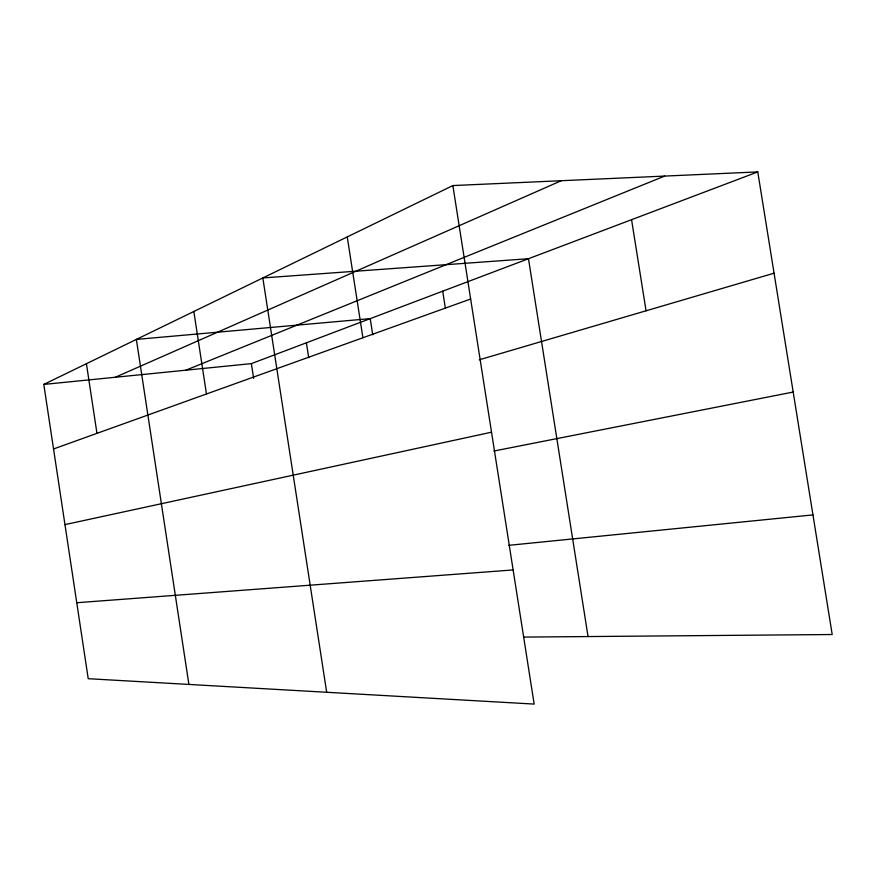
<?xml version="1.0" encoding="UTF-8"?>
<svg xmlns="http://www.w3.org/2000/svg" width="876" height="876" viewBox="0 0 876 876"><rect width="100%" height="100%" fill="white"/><g stroke="black" fill="none" stroke-linecap="round" stroke-linejoin="round"><path stroke-width="1.31" d="M452.859 185.57L534.163 704.085L88.224 678.703L43.8 384.422L452.859 185.57L757.773 171.915L832.2 634.52L524.078 637.093M115.347 377.249L561.253 180.719M185.854 370.187L664.632 176.087M43.8 384.422L251.368 363.628L757.773 171.915M53.545 448.961L470.642 299.023M479.238 359.806L774.066 273.192M64.966 524.615L491.524 432.207M493.933 451.02L793.185 392.043M508.726 545.332L812.95 514.902M76.759 602.732L513.128 569.937M631.563 219.69L646.061 310.794M588.048 636.567L528.48 258.716L262.833 277.944L326.682 692.281M442.709 291.182L445.413 308.494M372.727 334.785L370.22 318.634L136.371 339.417L188.898 684.441M347.246 236.914L362.905 337.753M306.403 342.79L308.691 357.649M251.368 363.628L253.635 378.388M193.837 311.484L206.462 393.981M86.417 363.704L96.962 433.346"/></g></svg>
